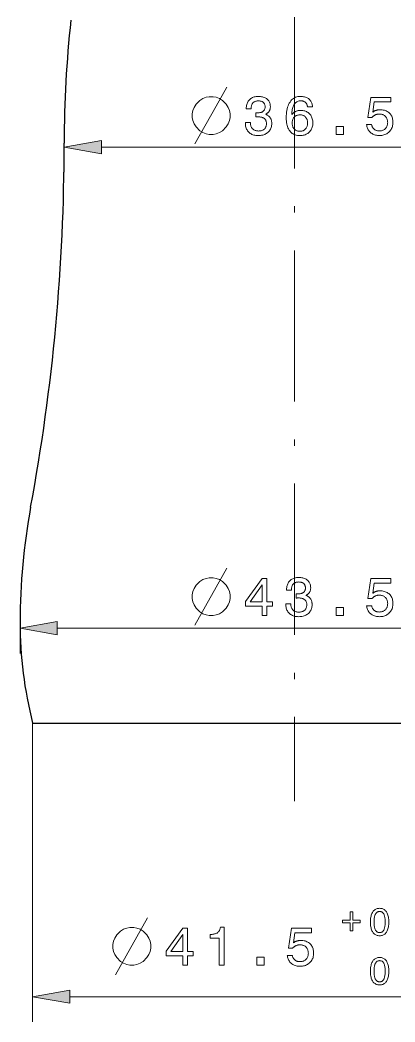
# Model space of a CAD drawing. Extents: x 0 to 297, y 0 to 420.
# Drawn here: x 132.6 to 162.3, y 111.1 to 190.6 of the extents above; entities that cross this region are included whole.
import ezdxf

# ---------------------------------------------------------------- set-up
doc = ezdxf.new("R2010")
doc.units = 0
doc.linetypes.add('DASHDOT', pattern=[18.5, 12, -3, 0.5, -3])

msp = doc.modelspace()

# ---------------------------------------------------------------- linework, layer by layer
at = {"color": 7, "linetype": 'DASHDOT', "lineweight": 13}
msp.add_line((154.338, 357.332), (154.338, 128.636), dxfattribs=at)
at = {"color": 7, "lineweight": 13, "ltscale": 0.057806}
msp.add_line((136.088, 180.832), (136.088, 178.52), dxfattribs=at)
at = {"color": 7, "lineweight": 13}
for p, q in [((139.043, 180.52), (169.634, 180.52)), ((135.543, 142.364), (173.134, 142.364)), ((133.588, 134.832), (133.588, 111.135)), ((136.543, 113.135), (172.134, 113.135))]:
    msp.add_line(p, q, dxfattribs=at)
at = {"color": 7, "lineweight": 13, "ltscale": 0.061712}
msp.add_line((132.588, 142.832), (132.588, 140.364), dxfattribs=at)
at = {"color": 7, "lineweight": 30}
for p, q in [((133.588, 134.832), (175.088, 134.832)), ((133.638, 134.832), (175.038, 134.832))]:
    msp.add_line(p, q, dxfattribs=at)
at = {"color": 7, "lineweight": 13}
for points in [[(146.439, 180.77), (148.139, 183.77), (148.989, 185.27)], [(146.439, 142.614), (148.139, 145.614), (148.989, 147.114)], [(140.15, 114.885), (141.85, 117.885), (142.7, 119.385)]]:
    msp.add_lwpolyline(points, dxfattribs=at)
for points in [[(147.889, 184.52), (147.589, 184.52), (147.339, 184.47), (147.089, 184.37), (146.839, 184.22), (146.539, 183.92), (146.389, 183.67), (146.289, 183.42), (146.239, 183.17), (146.239, 182.87), (146.289, 182.62), (146.389, 182.37), (146.539, 182.12), (146.839, 181.82), (147.089, 181.67), (147.339, 181.57), (147.589, 181.52), (147.889, 181.52), (148.139, 181.57), (148.389, 181.67), (148.639, 181.82), (148.939, 182.12), (149.089, 182.37), (149.189, 182.62), (149.239, 182.87), (149.239, 183.17), (149.189, 183.42), (149.089, 183.67), (148.939, 183.92), (148.639, 184.22), (148.389, 184.37), (148.139, 184.47)], [(150.45, 182.46), (150.849, 182.46), (150.851, 182.398), (150.858, 182.339), (150.867, 182.283), (150.879, 182.23), (150.895, 182.18), (150.914, 182.132), (150.936, 182.087), (150.962, 182.045), (150.991, 182.006), (151.023, 181.97), (151.057, 181.937), (151.095, 181.907), (151.135, 181.881), (151.178, 181.859), (151.224, 181.84), (151.272, 181.824), (151.323, 181.812), (151.376, 181.803), (151.433, 181.798), (151.492, 181.796), (151.549, 181.798), (151.605, 181.802), (151.657, 181.81), (151.708, 181.821), (151.755, 181.836), (151.801, 181.853), (151.843, 181.874), (151.884, 181.897), (151.921, 181.924), (151.956, 181.954), (151.989, 181.987), (152.018, 182.022), (152.043, 182.06), (152.065, 182.1), (152.084, 182.142), (152.099, 182.186), (152.111, 182.233), (152.119, 182.283), (152.124, 182.334), (152.126, 182.389), (152.124, 182.438), (152.119, 182.484), (152.111, 182.529), (152.099, 182.572), (152.084, 182.612), (152.066, 182.65), (152.044, 182.686), (152.019, 182.719), (151.99, 182.75), (151.959, 182.78), (151.924, 182.806), (151.886, 182.83), (151.846, 182.851), (151.803, 182.869), (151.757, 182.885), (151.708, 182.897), (151.657, 182.907), (151.603, 182.914), (151.547, 182.918), (151.487, 182.92), (151.479, 182.92), (151.47, 182.92), (151.462, 182.92), (151.453, 182.919), (151.444, 182.919), (151.435, 182.919), (151.426, 182.919), (151.417, 182.918), (151.408, 182.918), (151.399, 182.918), (151.389, 182.917), (151.379, 182.917), (151.368, 182.916), (151.357, 182.916), (151.345, 182.915), (151.333, 182.914), (151.319, 182.914), (151.306, 182.913), (151.291, 182.912), (151.277, 182.911), (151.277, 183.251), (151.286, 183.25), (151.295, 183.25), (151.304, 183.25), (151.313, 183.249), (151.322, 183.249), (151.331, 183.249), (151.339, 183.248), (151.348, 183.248), (151.357, 183.248), (151.365, 183.248), (151.373, 183.247), (151.382, 183.247), (151.39, 183.247), (151.398, 183.247), (151.406, 183.247), (151.413, 183.247), (151.421, 183.247), (151.429, 183.247), (151.436, 183.247), (151.443, 183.247), (151.5, 183.248), (151.553, 183.251), (151.604, 183.257), (151.652, 183.265), (151.696, 183.275), (151.738, 183.288), (151.777, 183.303), (151.812, 183.32), (151.845, 183.34), (151.874, 183.361), (151.901, 183.386), (151.925, 183.412), (151.946, 183.441), (151.964, 183.473), (151.979, 183.507), (151.992, 183.543), (152.002, 183.582), (152.009, 183.623), (152.013, 183.667), (152.014, 183.713), (152.013, 183.757), (152.009, 183.799), (152.002, 183.84), (151.993, 183.878), (151.98, 183.914), (151.965, 183.948), (151.948, 183.98), (151.927, 184.009), (151.904, 184.037), (151.878, 184.062), (151.85, 184.086), (151.819, 184.106), (151.786, 184.125), (151.751, 184.141), (151.713, 184.154), (151.672, 184.165), (151.63, 184.174), (151.585, 184.18), (151.537, 184.184), (151.487, 184.185), (151.431, 184.183), (151.378, 184.178), (151.328, 184.17), (151.28, 184.159), (151.235, 184.144), (151.193, 184.126), (151.154, 184.105), (151.117, 184.081), (151.083, 184.053), (151.052, 184.022), (151.024, 183.988), (150.999, 183.951), (150.976, 183.911), (150.957, 183.868), (150.941, 183.822), (150.927, 183.773), (150.917, 183.721), (150.909, 183.666), (150.905, 183.607), (150.903, 183.546), (150.52, 183.546), (150.52, 183.575), (150.522, 183.662), (150.53, 183.745), (150.543, 183.824), (150.561, 183.899), (150.584, 183.971), (150.612, 184.04), (150.645, 184.105), (150.684, 184.166), (150.727, 184.223), (150.776, 184.278), (150.829, 184.327), (150.885, 184.372), (150.946, 184.411), (151.009, 184.445), (151.077, 184.474), (151.147, 184.497), (151.222, 184.515), (151.3, 184.528), (151.381, 184.536), (151.466, 184.539), (151.556, 184.537), (151.642, 184.53), (151.723, 184.52), (151.801, 184.505), (151.874, 184.486), (151.943, 184.462), (152.008, 184.435), (152.069, 184.403), (152.126, 184.366), (152.179, 184.326), (152.227, 184.282), (152.27, 184.234), (152.308, 184.183), (152.341, 184.129), (152.369, 184.071), (152.391, 184.01), (152.409, 183.945), (152.422, 183.877), (152.429, 183.806), (152.432, 183.731), (152.431, 183.689), (152.428, 183.647), (152.423, 183.607), (152.417, 183.568), (152.408, 183.53), (152.397, 183.494), (152.385, 183.458), (152.37, 183.425), (152.354, 183.392), (152.336, 183.36), (152.316, 183.33), (152.294, 183.302), (152.27, 183.275), (152.245, 183.249), (152.217, 183.225), (152.188, 183.202), (152.157, 183.181), (152.124, 183.161), (152.089, 183.143), (152.052, 183.126), (152.1, 183.108), (152.145, 183.087), (152.187, 183.064), (152.228, 183.04), (152.266, 183.013), (152.301, 182.984), (152.334, 182.954), (152.365, 182.921), (152.394, 182.887), (152.42, 182.85), (152.444, 182.812), (152.465, 182.772), (152.484, 182.73), (152.501, 182.686), (152.514, 182.641), (152.526, 182.594), (152.534, 182.545), (152.541, 182.495), (152.544, 182.442), (152.546, 182.389), (152.543, 182.304), (152.534, 182.223), (152.519, 182.145), (152.498, 182.07), (152.472, 181.999), (152.439, 181.931), (152.401, 181.867), (152.357, 181.806), (152.307, 181.749), (152.251, 181.695), (152.19, 181.645), (152.125, 181.601), (152.056, 181.562), (151.983, 181.528), (151.907, 181.499), (151.827, 181.475), (151.742, 181.457), (151.654, 181.444), (151.562, 181.436), (151.466, 181.434), (151.375, 181.436), (151.288, 181.444), (151.205, 181.458), (151.125, 181.477), (151.049, 181.502), (150.977, 181.531), (150.909, 181.567), (150.844, 181.608), (150.783, 181.654), (150.726, 181.705), (150.674, 181.762), (150.627, 181.822), (150.585, 181.885), (150.55, 181.952), (150.519, 182.023), (150.494, 182.097), (150.475, 182.175), (150.461, 182.257), (150.453, 182.342), (150.45, 182.431)], [(155.773, 183.708), (155.377, 183.708), (155.371, 183.754), (155.363, 183.797), (155.353, 183.839), (155.34, 183.878), (155.325, 183.915), (155.307, 183.949), (155.288, 183.982), (155.266, 184.012), (155.241, 184.04), (155.215, 184.066), (155.186, 184.089), (155.155, 184.11), (155.122, 184.129), (155.087, 184.145), (155.05, 184.158), (155.011, 184.169), (154.969, 184.178), (154.926, 184.184), (154.881, 184.188), (154.833, 184.189), (154.769, 184.186), (154.708, 184.178), (154.65, 184.165), (154.595, 184.146), (154.543, 184.122), (154.494, 184.092), (154.448, 184.057), (154.405, 184.016), (154.366, 183.97), (154.329, 183.919), (154.296, 183.862), (154.265, 183.8), (154.237, 183.732), (154.213, 183.659), (154.191, 183.58), (154.172, 183.495), (154.156, 183.405), (154.142, 183.309), (154.132, 183.208), (154.125, 183.101), (154.151, 183.133), (154.178, 183.163), (154.206, 183.191), (154.235, 183.219), (154.265, 183.244), (154.297, 183.268), (154.329, 183.29), (154.363, 183.311), (154.398, 183.33), (154.434, 183.348), (154.471, 183.364), (154.508, 183.378), (154.547, 183.391), (154.586, 183.402), (154.627, 183.411), (154.668, 183.419), (154.71, 183.425), (154.753, 183.429), (154.797, 183.431), (154.842, 183.432), (154.925, 183.429), (155.006, 183.421), (155.083, 183.408), (155.157, 183.388), (155.227, 183.364), (155.295, 183.334), (155.359, 183.298), (155.42, 183.257), (155.478, 183.211), (155.533, 183.159), (155.584, 183.103), (155.629, 183.043), (155.669, 182.98), (155.703, 182.913), (155.732, 182.843), (155.756, 182.769), (155.775, 182.692), (155.788, 182.611), (155.796, 182.527), (155.799, 182.439), (155.796, 182.351), (155.787, 182.267), (155.773, 182.186), (155.754, 182.108), (155.728, 182.034), (155.697, 181.963), (155.661, 181.896), (155.619, 181.831), (155.571, 181.77), (155.517, 181.713), (155.459, 181.66), (155.398, 181.612), (155.333, 181.57), (155.264, 181.534), (155.192, 181.503), (155.117, 181.478), (155.038, 181.459), (154.956, 181.445), (154.87, 181.436), (154.78, 181.434), (154.677, 181.437), (154.579, 181.448), (154.486, 181.466), (154.398, 181.492), (154.315, 181.525), (154.237, 181.565), (154.163, 181.612), (154.095, 181.667), (154.032, 181.729), (153.973, 181.798), (153.92, 181.874), (153.872, 181.957), (153.83, 182.046), (153.794, 182.142), (153.763, 182.244), (153.737, 182.352), (153.718, 182.467), (153.704, 182.588), (153.695, 182.716), (153.693, 182.85), (153.696, 183.008), (153.705, 183.158), (153.719, 183.301), (153.74, 183.436), (153.767, 183.565), (153.8, 183.686), (153.839, 183.8), (153.884, 183.906), (153.934, 184.005), (153.991, 184.097), (154.053, 184.181), (154.12, 184.256), (154.191, 184.323), (154.268, 184.38), (154.349, 184.429), (154.435, 184.468), (154.526, 184.499), (154.621, 184.521), (154.722, 184.535), (154.827, 184.539), (154.911, 184.537), (154.991, 184.53), (155.067, 184.519), (155.14, 184.504), (155.21, 184.485), (155.275, 184.461), (155.338, 184.433), (155.396, 184.4), (155.451, 184.363), (155.503, 184.322), (155.55, 184.277), (155.593, 184.228), (155.631, 184.175), (155.665, 184.119), (155.694, 184.06), (155.719, 183.997), (155.739, 183.93), (155.755, 183.86), (155.767, 183.786)], [(160.064, 182.302), (160.464, 182.302), (160.473, 182.256), (160.483, 182.213), (160.497, 182.171), (160.513, 182.131), (160.531, 182.094), (160.552, 182.058), (160.575, 182.025), (160.6, 181.993), (160.629, 181.964), (160.659, 181.936), (160.692, 181.911), (160.726, 181.889), (160.763, 181.869), (160.801, 181.852), (160.84, 181.838), (160.882, 181.826), (160.925, 181.816), (160.97, 181.81), (161.017, 181.806), (161.065, 181.805), (161.124, 181.806), (161.181, 181.812), (161.235, 181.821), (161.287, 181.834), (161.337, 181.85), (161.384, 181.871), (161.429, 181.894), (161.472, 181.922), (161.512, 181.953), (161.55, 181.988), (161.585, 182.026), (161.616, 182.066), (161.643, 182.108), (161.667, 182.153), (161.688, 182.2), (161.704, 182.25), (161.717, 182.302), (161.726, 182.356), (161.732, 182.412), (161.733, 182.471), (161.732, 182.531), (161.726, 182.588), (161.717, 182.643), (161.704, 182.695), (161.688, 182.745), (161.668, 182.793), (161.645, 182.838), (161.617, 182.88), (161.586, 182.92), (161.552, 182.958), (161.515, 182.992), (161.475, 183.023), (161.432, 183.05), (161.387, 183.074), (161.34, 183.094), (161.29, 183.11), (161.237, 183.123), (161.182, 183.132), (161.125, 183.137), (161.065, 183.139), (161.03, 183.138), (160.996, 183.136), (160.963, 183.133), (160.93, 183.128), (160.898, 183.122), (160.866, 183.114), (160.835, 183.105), (160.805, 183.095), (160.775, 183.083), (160.746, 183.07), (160.717, 183.055), (160.689, 183.039), (160.662, 183.022), (160.636, 183.003), (160.61, 182.983), (160.586, 182.962), (160.562, 182.939), (160.538, 182.915), (160.516, 182.89), (160.494, 182.863), (160.15, 182.863), (160.386, 184.452), (161.988, 184.452), (161.988, 184.098), (160.675, 184.098), (160.555, 183.291), (160.577, 183.309), (160.599, 183.327), (160.623, 183.344), (160.647, 183.36), (160.672, 183.374), (160.698, 183.388), (160.724, 183.401), (160.752, 183.414), (160.78, 183.425), (160.809, 183.435), (160.838, 183.445), (160.869, 183.453), (160.899, 183.461), (160.93, 183.467), (160.962, 183.472), (160.994, 183.477), (161.027, 183.48), (161.06, 183.483), (161.094, 183.484), (161.128, 183.485), (161.219, 183.482), (161.306, 183.474), (161.389, 183.46), (161.469, 183.441), (161.545, 183.416), (161.617, 183.386), (161.686, 183.351), (161.752, 183.309), (161.813, 183.263), (161.871, 183.211), (161.925, 183.154), (161.973, 183.094), (162.015, 183.031), (162.052, 182.964), (162.083, 182.894), (162.108, 182.82), (162.128, 182.743), (162.142, 182.663), (162.15, 182.579), (162.153, 182.492), (162.15, 182.399), (162.141, 182.31), (162.126, 182.225), (162.105, 182.143), (162.078, 182.064), (162.045, 181.99), (162.007, 181.919), (161.962, 181.851), (161.911, 181.787), (161.855, 181.727), (161.793, 181.671), (161.728, 181.621), (161.659, 181.577), (161.587, 181.539), (161.511, 181.507), (161.432, 181.48), (161.349, 181.46), (161.262, 181.445), (161.172, 181.436), (161.078, 181.434), (160.994, 181.436), (160.914, 181.443), (160.836, 181.455), (160.762, 181.472), (160.69, 181.493), (160.621, 181.52), (160.555, 181.551), (160.492, 181.587), (160.432, 181.627), (160.375, 181.673), (160.321, 181.722), (160.273, 181.775), (160.229, 181.83), (160.191, 181.888), (160.157, 181.95), (160.129, 182.014), (160.105, 182.082), (160.086, 182.152), (160.072, 182.226)], [(155.381, 182.435), (155.38, 182.492), (155.375, 182.547), (155.367, 182.6), (155.355, 182.65), (155.341, 182.698), (155.323, 182.744), (155.302, 182.787), (155.277, 182.828), (155.25, 182.867), (155.219, 182.903), (155.185, 182.936), (155.15, 182.966), (155.112, 182.992), (155.073, 183.015), (155.031, 183.034), (154.988, 183.05), (154.942, 183.062), (154.894, 183.071), (154.845, 183.076), (154.793, 183.078), (154.735, 183.076), (154.68, 183.071), (154.627, 183.062), (154.577, 183.05), (154.53, 183.035), (154.485, 183.016), (154.442, 182.993), (154.402, 182.967), (154.365, 182.938), (154.33, 182.905), (154.298, 182.869), (154.27, 182.831), (154.245, 182.79), (154.223, 182.746), (154.205, 182.7), (154.19, 182.651), (154.178, 182.6), (154.169, 182.546), (154.164, 182.49), (154.163, 182.431), (154.164, 182.372), (154.169, 182.315), (154.178, 182.261), (154.189, 182.209), (154.204, 182.16), (154.222, 182.114), (154.244, 182.07), (154.269, 182.028), (154.297, 181.989), (154.328, 181.952), (154.362, 181.919), (154.399, 181.888), (154.438, 181.862), (154.479, 181.839), (154.523, 181.819), (154.569, 181.803), (154.617, 181.791), (154.668, 181.782), (154.721, 181.777), (154.776, 181.775), (154.829, 181.777), (154.88, 181.782), (154.929, 181.791), (154.976, 181.804), (155.021, 181.821), (155.063, 181.841), (155.104, 181.864), (155.143, 181.892), (155.179, 181.923), (155.214, 181.957), (155.246, 181.995), (155.274, 182.035), (155.299, 182.077), (155.321, 182.121), (155.339, 182.168), (155.354, 182.217), (155.366, 182.268), (155.375, 182.321), (155.38, 182.377)], [(157.637, 181.52), (157.637, 182.163), (158.234, 182.163), (158.234, 181.52)], [(139.043, 181.041), (136.088, 180.52), (139.043, 179.999)], [(147.889, 146.364), (147.589, 146.364), (147.339, 146.314), (147.089, 146.214), (146.839, 146.064), (146.539, 145.764), (146.389, 145.514), (146.289, 145.264), (146.239, 145.014), (146.239, 144.714), (146.289, 144.464), (146.389, 144.214), (146.539, 143.964), (146.839, 143.664), (147.089, 143.514), (147.339, 143.414), (147.589, 143.364), (147.889, 143.364), (148.139, 143.414), (148.389, 143.514), (148.639, 143.664), (148.939, 143.964), (149.089, 144.214), (149.189, 144.464), (149.239, 144.714), (149.239, 145.014), (149.189, 145.264), (149.089, 145.514), (148.939, 145.764), (148.639, 146.064), (148.389, 146.214), (148.139, 146.314)], [(151.776, 143.364), (151.776, 144.106), (150.459, 144.106), (150.459, 144.485), (151.772, 146.296), (152.164, 146.296), (152.164, 144.452), (152.592, 144.452), (152.592, 144.106), (152.164, 144.106), (152.164, 143.364)], [(153.648, 144.304), (154.047, 144.304), (154.05, 144.242), (154.056, 144.183), (154.065, 144.127), (154.078, 144.074), (154.093, 144.023), (154.112, 143.976), (154.135, 143.931), (154.16, 143.889), (154.189, 143.85), (154.221, 143.814), (154.256, 143.781), (154.293, 143.751), (154.333, 143.725), (154.376, 143.702), (154.422, 143.683), (154.47, 143.668), (154.521, 143.656), (154.575, 143.647), (154.631, 143.642), (154.69, 143.64), (154.748, 143.641), (154.803, 143.646), (154.856, 143.654), (154.906, 143.665), (154.954, 143.679), (154.999, 143.697), (155.042, 143.717), (155.082, 143.741), (155.119, 143.768), (155.155, 143.798), (155.187, 143.831), (155.216, 143.866), (155.241, 143.904), (155.263, 143.943), (155.282, 143.986), (155.297, 144.03), (155.309, 144.077), (155.318, 144.127), (155.323, 144.178), (155.324, 144.232), (155.323, 144.281), (155.318, 144.328), (155.309, 144.373), (155.298, 144.415), (155.282, 144.456), (155.264, 144.493), (155.242, 144.529), (155.217, 144.563), (155.189, 144.594), (155.157, 144.623), (155.122, 144.65), (155.084, 144.674), (155.044, 144.695), (155.001, 144.713), (154.955, 144.729), (154.907, 144.741), (154.855, 144.751), (154.802, 144.758), (154.745, 144.762), (154.686, 144.764), (154.677, 144.764), (154.669, 144.763), (154.66, 144.763), (154.651, 144.763), (154.642, 144.763), (154.633, 144.763), (154.624, 144.763), (154.615, 144.762), (154.606, 144.762), (154.597, 144.761), (154.587, 144.761), (154.577, 144.761), (154.567, 144.76), (154.555, 144.759), (154.543, 144.759), (154.531, 144.758), (154.518, 144.757), (154.504, 144.757), (154.49, 144.756), (154.475, 144.755), (154.475, 145.095), (154.484, 145.094), (154.493, 145.094), (154.502, 145.093), (154.511, 145.093), (154.52, 145.093), (154.529, 145.092), (154.538, 145.092), (154.546, 145.092), (154.555, 145.092), (154.563, 145.091), (154.572, 145.091), (154.58, 145.091), (154.588, 145.091), (154.596, 145.091), (154.604, 145.091), (154.612, 145.091), (154.619, 145.09), (154.627, 145.09), (154.634, 145.09), (154.641, 145.09), (154.698, 145.091), (154.752, 145.095), (154.802, 145.101), (154.85, 145.109), (154.895, 145.119), (154.936, 145.132), (154.975, 145.147), (155.01, 145.164), (155.043, 145.183), (155.072, 145.205), (155.099, 145.229), (155.123, 145.256), (155.144, 145.285), (155.162, 145.317), (155.178, 145.35), (155.19, 145.387), (155.2, 145.425), (155.207, 145.467), (155.211, 145.51), (155.213, 145.556), (155.211, 145.601), (155.207, 145.643), (155.2, 145.683), (155.191, 145.722), (155.179, 145.758), (155.164, 145.792), (155.146, 145.823), (155.126, 145.853), (155.102, 145.881), (155.077, 145.906), (155.048, 145.929), (155.017, 145.95), (154.984, 145.969), (154.949, 145.984), (154.911, 145.998), (154.871, 146.009), (154.828, 146.018), (154.783, 146.024), (154.735, 146.027), (154.686, 146.029), (154.63, 146.027), (154.576, 146.022), (154.526, 146.014), (154.478, 146.003), (154.433, 145.988), (154.391, 145.97), (154.352, 145.949), (154.315, 145.925), (154.281, 145.897), (154.25, 145.866), (154.222, 145.832), (154.197, 145.795), (154.174, 145.755), (154.155, 145.712), (154.139, 145.666), (154.125, 145.617), (154.115, 145.565), (154.108, 145.509), (154.103, 145.451), (154.102, 145.39), (153.718, 145.39), (153.718, 145.419), (153.72, 145.506), (153.728, 145.588), (153.741, 145.667), (153.759, 145.743), (153.782, 145.815), (153.81, 145.883), (153.843, 145.948), (153.882, 146.01), (153.925, 146.067), (153.974, 146.121), (154.027, 146.171), (154.084, 146.215), (154.144, 146.255), (154.207, 146.289), (154.275, 146.317), (154.346, 146.341), (154.42, 146.359), (154.498, 146.372), (154.579, 146.38), (154.664, 146.383), (154.754, 146.381), (154.84, 146.374), (154.922, 146.364), (154.999, 146.349), (155.072, 146.329), (155.142, 146.306), (155.207, 146.278), (155.268, 146.246), (155.324, 146.21), (155.377, 146.17), (155.425, 146.125), (155.468, 146.078), (155.506, 146.027), (155.539, 145.972), (155.567, 145.915), (155.59, 145.854), (155.607, 145.789), (155.62, 145.721), (155.628, 145.65), (155.63, 145.575), (155.629, 145.532), (155.626, 145.491), (155.621, 145.451), (155.615, 145.412), (155.606, 145.374), (155.596, 145.337), (155.583, 145.302), (155.569, 145.268), (155.552, 145.236), (155.534, 145.204), (155.514, 145.174), (155.492, 145.146), (155.468, 145.118), (155.443, 145.093), (155.415, 145.069), (155.386, 145.046), (155.355, 145.025), (155.322, 145.005), (155.287, 144.987), (155.251, 144.97), (155.298, 144.951), (155.343, 144.931), (155.385, 144.908), (155.426, 144.883), (155.464, 144.857), (155.499, 144.828), (155.533, 144.798), (155.564, 144.765), (155.592, 144.731), (155.618, 144.694), (155.642, 144.656), (155.664, 144.615), (155.682, 144.574), (155.699, 144.53), (155.713, 144.485), (155.724, 144.438), (155.733, 144.389), (155.739, 144.338), (155.743, 144.286), (155.744, 144.232), (155.741, 144.148), (155.732, 144.066), (155.717, 143.988), (155.697, 143.914), (155.67, 143.843), (155.638, 143.775), (155.599, 143.711), (155.555, 143.65), (155.505, 143.593), (155.449, 143.539), (155.388, 143.489), (155.323, 143.445), (155.254, 143.405), (155.182, 143.371), (155.105, 143.343), (155.025, 143.319), (154.94, 143.301), (154.852, 143.288), (154.76, 143.28), (154.664, 143.277), (154.574, 143.28), (154.486, 143.288), (154.403, 143.302), (154.323, 143.321), (154.248, 143.345), (154.175, 143.375), (154.107, 143.411), (154.042, 143.451), (153.982, 143.498), (153.924, 143.549), (153.872, 143.605), (153.825, 143.665), (153.784, 143.729), (153.748, 143.796), (153.717, 143.867), (153.693, 143.941), (153.673, 144.019), (153.659, 144.1), (153.651, 144.186), (153.648, 144.274)], [(160.064, 144.146), (160.464, 144.146), (160.473, 144.1), (160.483, 144.056), (160.497, 144.015), (160.513, 143.975), (160.531, 143.937), (160.552, 143.902), (160.575, 143.868), (160.6, 143.837), (160.629, 143.807), (160.659, 143.78), (160.692, 143.755), (160.726, 143.733), (160.763, 143.713), (160.801, 143.696), (160.84, 143.681), (160.882, 143.669), (160.925, 143.66), (160.97, 143.654), (161.017, 143.65), (161.065, 143.648), (161.124, 143.65), (161.181, 143.656), (161.235, 143.665), (161.287, 143.678), (161.337, 143.694), (161.384, 143.714), (161.429, 143.738), (161.472, 143.766), (161.512, 143.797), (161.55, 143.832), (161.585, 143.87), (161.616, 143.91), (161.643, 143.952), (161.667, 143.997), (161.688, 144.044), (161.704, 144.094), (161.717, 144.145), (161.726, 144.199), (161.732, 144.256), (161.733, 144.315), (161.732, 144.374), (161.726, 144.432), (161.717, 144.487), (161.704, 144.539), (161.688, 144.589), (161.668, 144.637), (161.645, 144.682), (161.617, 144.724), (161.586, 144.764), (161.552, 144.802), (161.515, 144.836), (161.475, 144.867), (161.432, 144.894), (161.387, 144.918), (161.34, 144.938), (161.29, 144.954), (161.237, 144.967), (161.182, 144.976), (161.125, 144.981), (161.065, 144.983), (161.03, 144.982), (160.996, 144.98), (160.963, 144.977), (160.93, 144.972), (160.898, 144.965), (160.866, 144.958), (160.835, 144.949), (160.805, 144.938), (160.775, 144.926), (160.746, 144.913), (160.717, 144.899), (160.689, 144.883), (160.662, 144.865), (160.636, 144.847), (160.61, 144.827), (160.586, 144.805), (160.562, 144.783), (160.538, 144.759), (160.516, 144.733), (160.494, 144.707), (160.15, 144.707), (160.386, 146.296), (161.988, 146.296), (161.988, 145.942), (160.675, 145.942), (160.555, 145.135), (160.577, 145.153), (160.599, 145.171), (160.623, 145.187), (160.647, 145.203), (160.672, 145.218), (160.698, 145.232), (160.724, 145.245), (160.752, 145.257), (160.78, 145.269), (160.809, 145.279), (160.838, 145.288), (160.869, 145.297), (160.899, 145.304), (160.93, 145.311), (160.962, 145.316), (160.994, 145.321), (161.027, 145.324), (161.06, 145.327), (161.094, 145.328), (161.128, 145.329), (161.219, 145.326), (161.306, 145.318), (161.389, 145.304), (161.469, 145.285), (161.545, 145.26), (161.617, 145.23), (161.686, 145.194), (161.752, 145.153), (161.813, 145.107), (161.871, 145.055), (161.925, 144.998), (161.973, 144.938), (162.015, 144.875), (162.052, 144.808), (162.083, 144.738), (162.108, 144.664), (162.128, 144.587), (162.142, 144.507), (162.15, 144.423), (162.153, 144.336), (162.15, 144.243), (162.141, 144.154), (162.126, 144.068), (162.105, 143.986), (162.078, 143.908), (162.045, 143.833), (162.007, 143.762), (161.962, 143.695), (161.911, 143.631), (161.855, 143.57), (161.793, 143.515), (161.728, 143.465), (161.659, 143.421), (161.587, 143.383), (161.511, 143.351), (161.432, 143.324), (161.349, 143.304), (161.262, 143.289), (161.172, 143.28), (161.078, 143.277), (160.994, 143.28), (160.914, 143.287), (160.836, 143.299), (160.762, 143.316), (160.69, 143.337), (160.621, 143.363), (160.555, 143.395), (160.492, 143.43), (160.432, 143.471), (160.375, 143.517), (160.321, 143.566), (160.273, 143.618), (160.229, 143.674), (160.191, 143.732), (160.157, 143.794), (160.129, 143.858), (160.105, 143.925), (160.086, 143.996), (160.072, 144.069)], [(150.821, 144.452), (151.776, 144.452), (151.776, 145.794)], [(157.637, 143.364), (157.637, 144.007), (158.234, 144.007), (158.234, 143.364)], [(135.543, 142.885), (132.588, 142.364), (135.543, 141.843)], [(160.368, 119.059), (160.37, 119.163), (160.376, 119.262), (160.385, 119.356), (160.398, 119.444), (160.415, 119.528), (160.435, 119.607), (160.459, 119.68), (160.487, 119.748), (160.519, 119.812), (160.554, 119.87), (160.593, 119.923), (160.635, 119.97), (160.681, 120.012), (160.73, 120.048), (160.783, 120.078), (160.838, 120.103), (160.898, 120.123), (160.96, 120.137), (161.026, 120.145), (161.096, 120.148), (161.166, 120.145), (161.232, 120.137), (161.295, 120.123), (161.355, 120.104), (161.411, 120.079), (161.463, 120.049), (161.512, 120.013), (161.558, 119.971), (161.6, 119.924), (161.638, 119.872), (161.673, 119.814), (161.704, 119.751), (161.732, 119.683), (161.756, 119.609), (161.776, 119.531), (161.793, 119.447), (161.805, 119.358), (161.815, 119.263), (161.82, 119.164), (161.822, 119.059), (161.82, 118.954), (161.815, 118.855), (161.805, 118.761), (161.793, 118.672), (161.776, 118.588), (161.756, 118.51), (161.732, 118.437), (161.704, 118.369), (161.673, 118.306), (161.638, 118.249), (161.6, 118.197), (161.558, 118.15), (161.512, 118.109), (161.463, 118.073), (161.411, 118.043), (161.355, 118.018), (161.295, 117.999), (161.232, 117.985), (161.166, 117.977), (161.096, 117.974), (161.026, 117.977), (160.96, 117.985), (160.898, 117.999), (160.838, 118.018), (160.783, 118.043), (160.73, 118.074), (160.681, 118.109), (160.635, 118.151), (160.593, 118.198), (160.554, 118.25), (160.519, 118.308), (160.487, 118.371), (160.459, 118.439), (160.435, 118.512), (160.415, 118.59), (160.398, 118.674), (160.385, 118.762), (160.376, 118.856), (160.37, 118.955)], [(158.752, 119.872), (158.963, 119.872), (158.963, 119.217), (159.56, 119.217), (159.56, 119.007), (158.963, 119.007), (158.963, 118.352), (158.752, 118.352), (158.752, 119.007), (158.153, 119.007), (158.153, 119.217), (158.752, 119.217)], [(160.658, 119.059), (160.659, 118.974), (160.662, 118.895), (160.667, 118.819), (160.675, 118.749), (160.684, 118.683), (160.696, 118.622), (160.71, 118.565), (160.726, 118.513), (160.744, 118.466), (160.764, 118.424), (160.786, 118.385), (160.811, 118.351), (160.838, 118.321), (160.868, 118.295), (160.9, 118.272), (160.934, 118.254), (160.971, 118.24), (161.01, 118.23), (161.052, 118.224), (161.096, 118.222), (161.14, 118.224), (161.182, 118.23), (161.221, 118.24), (161.258, 118.254), (161.292, 118.272), (161.324, 118.294), (161.354, 118.32), (161.381, 118.35), (161.405, 118.383), (161.427, 118.421), (161.447, 118.464), (161.465, 118.511), (161.48, 118.562), (161.494, 118.619), (161.505, 118.68), (161.515, 118.746), (161.522, 118.817), (161.527, 118.893), (161.53, 118.974), (161.531, 119.059), (161.53, 119.144), (161.527, 119.225), (161.522, 119.301), (161.515, 119.372), (161.505, 119.438), (161.494, 119.5), (161.48, 119.557), (161.465, 119.609), (161.447, 119.656), (161.427, 119.698), (161.405, 119.736), (161.381, 119.77), (161.354, 119.799), (161.324, 119.825), (161.292, 119.847), (161.258, 119.865), (161.221, 119.879), (161.182, 119.889), (161.14, 119.895), (161.096, 119.897), (161.052, 119.895), (161.01, 119.889), (160.971, 119.879), (160.934, 119.865), (160.9, 119.847), (160.868, 119.825), (160.838, 119.798), (160.811, 119.768), (160.786, 119.734), (160.764, 119.696), (160.744, 119.653), (160.726, 119.606), (160.71, 119.554), (160.696, 119.497), (160.684, 119.436), (160.675, 119.37), (160.667, 119.299), (160.662, 119.224), (160.659, 119.144)], [(141.6, 118.635), (141.3, 118.635), (141.05, 118.585), (140.8, 118.485), (140.55, 118.335), (140.25, 118.035), (140.1, 117.785), (140, 117.535), (139.95, 117.285), (139.95, 116.985), (140, 116.735), (140.1, 116.485), (140.25, 116.235), (140.55, 115.935), (140.8, 115.785), (141.05, 115.685), (141.3, 115.635), (141.6, 115.635), (141.85, 115.685), (142.1, 115.785), (142.35, 115.935), (142.65, 116.235), (142.8, 116.485), (142.9, 116.735), (142.95, 116.985), (142.95, 117.285), (142.9, 117.535), (142.8, 117.785), (142.65, 118.035), (142.35, 118.335), (142.1, 118.485), (141.85, 118.585)], [(145.487, 115.635), (145.487, 116.377), (144.17, 116.377), (144.17, 116.756), (145.483, 118.567), (145.875, 118.567), (145.875, 116.723), (146.303, 116.723), (146.303, 116.377), (145.875, 116.377), (145.875, 115.635)], [(148.371, 115.635), (148.371, 117.768), (147.671, 117.768), (147.671, 118.074), (147.746, 118.076), (147.818, 118.082), (147.885, 118.089), (147.948, 118.1), (148.008, 118.113), (148.063, 118.128), (148.114, 118.146), (148.162, 118.167), (148.205, 118.19), (148.245, 118.216), (148.281, 118.245), (148.314, 118.277), (148.344, 118.313), (148.371, 118.351), (148.395, 118.394), (148.416, 118.439), (148.434, 118.488), (148.449, 118.54), (148.461, 118.595), (148.47, 118.654), (148.763, 118.654), (148.763, 115.635)], [(153.775, 116.417), (154.175, 116.417), (154.184, 116.371), (154.194, 116.327), (154.208, 116.286), (154.224, 116.246), (154.242, 116.208), (154.263, 116.173), (154.286, 116.139), (154.311, 116.108), (154.34, 116.078), (154.37, 116.051), (154.403, 116.026), (154.437, 116.004), (154.474, 115.984), (154.512, 115.967), (154.551, 115.952), (154.593, 115.94), (154.636, 115.931), (154.681, 115.925), (154.728, 115.921), (154.776, 115.919), (154.835, 115.921), (154.892, 115.927), (154.946, 115.936), (154.998, 115.949), (155.048, 115.965), (155.095, 115.985), (155.14, 116.009), (155.183, 116.037), (155.223, 116.068), (155.261, 116.103), (155.296, 116.141), (155.327, 116.181), (155.354, 116.223), (155.378, 116.268), (155.398, 116.315), (155.415, 116.365), (155.428, 116.416), (155.437, 116.47), (155.442, 116.527), (155.444, 116.585), (155.443, 116.645), (155.437, 116.703), (155.428, 116.758), (155.415, 116.81), (155.399, 116.86), (155.379, 116.908), (155.355, 116.953), (155.328, 116.995), (155.297, 117.035), (155.263, 117.072), (155.226, 117.107), (155.186, 117.138), (155.143, 117.165), (155.098, 117.189), (155.051, 117.208), (155.001, 117.225), (154.948, 117.237), (154.893, 117.247), (154.836, 117.252), (154.776, 117.254), (154.741, 117.253), (154.707, 117.251), (154.674, 117.248), (154.641, 117.243), (154.609, 117.236), (154.577, 117.229), (154.546, 117.22), (154.516, 117.209), (154.486, 117.197), (154.457, 117.184), (154.428, 117.17), (154.4, 117.154), (154.373, 117.136), (154.347, 117.118), (154.321, 117.098), (154.297, 117.076), (154.273, 117.054), (154.249, 117.03), (154.227, 117.004), (154.205, 116.978), (153.861, 116.978), (154.097, 118.567), (155.699, 118.567), (155.699, 118.213), (154.386, 118.213), (154.266, 117.406), (154.288, 117.424), (154.31, 117.442), (154.334, 117.458), (154.358, 117.474), (154.383, 117.489), (154.409, 117.503), (154.435, 117.516), (154.463, 117.528), (154.491, 117.54), (154.52, 117.55), (154.549, 117.559), (154.58, 117.568), (154.61, 117.575), (154.641, 117.582), (154.673, 117.587), (154.705, 117.592), (154.738, 117.595), (154.771, 117.598), (154.805, 117.599), (154.839, 117.6), (154.93, 117.597), (155.017, 117.589), (155.1, 117.575), (155.18, 117.556), (155.256, 117.531), (155.328, 117.501), (155.397, 117.465), (155.463, 117.424), (155.524, 117.378), (155.582, 117.325), (155.636, 117.269), (155.684, 117.209), (155.726, 117.146), (155.763, 117.079), (155.794, 117.009), (155.819, 116.935), (155.839, 116.858), (155.853, 116.778), (155.861, 116.694), (155.864, 116.607), (155.861, 116.514), (155.852, 116.425), (155.837, 116.339), (155.816, 116.257), (155.789, 116.179), (155.756, 116.104), (155.718, 116.033), (155.673, 115.966), (155.622, 115.902), (155.566, 115.841), (155.504, 115.786), (155.439, 115.736), (155.37, 115.692), (155.298, 115.654), (155.222, 115.622), (155.143, 115.595), (155.06, 115.575), (154.973, 115.56), (154.883, 115.551), (154.789, 115.548), (154.705, 115.551), (154.625, 115.558), (154.547, 115.57), (154.473, 115.587), (154.401, 115.608), (154.332, 115.634), (154.266, 115.665), (154.203, 115.701), (154.143, 115.742), (154.086, 115.788), (154.032, 115.837), (153.984, 115.889), (153.94, 115.945), (153.902, 116.003), (153.868, 116.064), (153.84, 116.129), (153.816, 116.196), (153.797, 116.267), (153.783, 116.34)], [(144.532, 116.723), (145.487, 116.723), (145.487, 118.065)], [(151.348, 115.635), (151.348, 116.278), (151.945, 116.278), (151.945, 115.635)], [(160.368, 115.159), (160.37, 115.263), (160.376, 115.362), (160.385, 115.456), (160.398, 115.544), (160.415, 115.628), (160.435, 115.707), (160.459, 115.78), (160.487, 115.848), (160.519, 115.912), (160.554, 115.97), (160.593, 116.023), (160.635, 116.07), (160.681, 116.112), (160.73, 116.148), (160.783, 116.178), (160.838, 116.203), (160.898, 116.223), (160.96, 116.237), (161.026, 116.245), (161.096, 116.248), (161.166, 116.245), (161.232, 116.237), (161.295, 116.223), (161.355, 116.204), (161.411, 116.179), (161.463, 116.149), (161.512, 116.113), (161.558, 116.071), (161.6, 116.024), (161.638, 115.972), (161.673, 115.914), (161.704, 115.851), (161.732, 115.783), (161.756, 115.709), (161.776, 115.631), (161.793, 115.547), (161.805, 115.458), (161.815, 115.363), (161.82, 115.264), (161.822, 115.159), (161.82, 115.054), (161.815, 114.955), (161.805, 114.861), (161.793, 114.772), (161.776, 114.688), (161.756, 114.61), (161.732, 114.537), (161.704, 114.469), (161.673, 114.406), (161.638, 114.349), (161.6, 114.297), (161.558, 114.25), (161.512, 114.209), (161.463, 114.173), (161.411, 114.143), (161.355, 114.118), (161.295, 114.099), (161.232, 114.085), (161.166, 114.077), (161.096, 114.074), (161.026, 114.077), (160.96, 114.085), (160.898, 114.099), (160.838, 114.118), (160.783, 114.143), (160.73, 114.174), (160.681, 114.209), (160.635, 114.251), (160.593, 114.298), (160.554, 114.35), (160.519, 114.408), (160.487, 114.471), (160.459, 114.539), (160.435, 114.612), (160.415, 114.69), (160.398, 114.774), (160.385, 114.862), (160.376, 114.956), (160.37, 115.055)], [(160.658, 115.159), (160.659, 115.074), (160.662, 114.995), (160.667, 114.919), (160.675, 114.849), (160.684, 114.783), (160.696, 114.722), (160.71, 114.665), (160.726, 114.613), (160.744, 114.566), (160.764, 114.524), (160.786, 114.485), (160.811, 114.451), (160.838, 114.421), (160.868, 114.395), (160.9, 114.372), (160.934, 114.354), (160.971, 114.34), (161.01, 114.33), (161.052, 114.324), (161.096, 114.322), (161.14, 114.324), (161.182, 114.33), (161.221, 114.34), (161.258, 114.354), (161.292, 114.372), (161.324, 114.394), (161.354, 114.42), (161.381, 114.45), (161.405, 114.483), (161.427, 114.521), (161.447, 114.564), (161.465, 114.611), (161.48, 114.662), (161.494, 114.719), (161.505, 114.78), (161.515, 114.846), (161.522, 114.917), (161.527, 114.993), (161.53, 115.074), (161.531, 115.159), (161.53, 115.244), (161.527, 115.325), (161.522, 115.401), (161.515, 115.472), (161.505, 115.538), (161.494, 115.6), (161.48, 115.657), (161.465, 115.709), (161.447, 115.756), (161.427, 115.798), (161.405, 115.836), (161.381, 115.87), (161.354, 115.899), (161.324, 115.925), (161.292, 115.947), (161.258, 115.965), (161.221, 115.979), (161.182, 115.989), (161.14, 115.995), (161.096, 115.997), (161.052, 115.995), (161.01, 115.989), (160.971, 115.979), (160.934, 115.965), (160.9, 115.947), (160.868, 115.925), (160.838, 115.898), (160.811, 115.868), (160.786, 115.834), (160.764, 115.796), (160.744, 115.753), (160.726, 115.706), (160.71, 115.654), (160.696, 115.597), (160.684, 115.536), (160.675, 115.47), (160.667, 115.399), (160.662, 115.324), (160.659, 115.244)], [(136.543, 113.656), (133.588, 113.135), (136.543, 112.614)]]:
    msp.add_lwpolyline(points, close=True, dxfattribs=at)
at = {"color": 7, "lineweight": 30}
for centre, radius, start, end in [((226.088, 180.832), 90, 173.77097, 180.00001), ((-21.948, 180.832), 158.036, 349.47521, 360), ((182.588, 142.832), 50, 169.47522, 179.99999), ((165.088, 142.832), 32.5, 180.00001, 194.25002)]:
    msp.add_arc(centre, radius, start, end, dxfattribs=at)
at = {"color": 7, "lineweight": 13}
for points in [[(139.043, 181.041), (136.088, 180.52), (139.043, 181.041), (139.043, 179.999)], [(135.543, 142.885), (132.588, 142.364), (135.543, 142.885), (135.543, 141.843)], [(136.543, 113.656), (133.588, 113.135), (136.543, 113.656), (136.543, 112.614)]]:
    msp.add_solid(points, dxfattribs=at)

doc.saveas('drawing.dxf')
